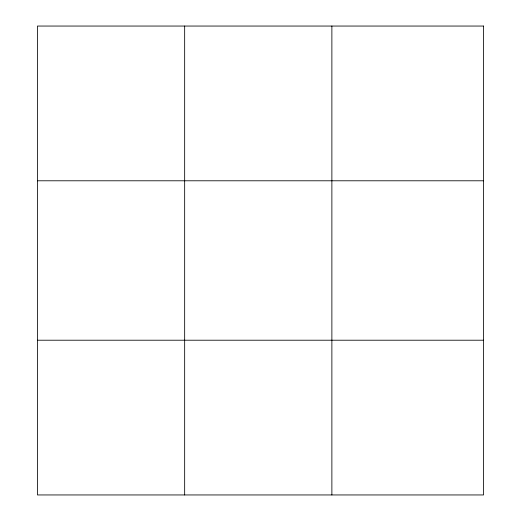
<?xml version="1.0" encoding="UTF-8"?>
<svg xmlns="http://www.w3.org/2000/svg" width="521" height="521" viewBox="0 0 521 521"><rect width="100%" height="100%" fill="white"/><g stroke="black" fill="none" stroke-linecap="round" stroke-linejoin="round"><path stroke-width="0.78" d="M184.662 494.95L184.662 26.05M331.877 494.95L331.877 26.05M37.453 180.787L483.547 180.787M37.453 340.213L483.547 340.213M483.547 26.05L483.547 494.95L37.453 494.95L37.453 26.05L483.547 26.05"/></g></svg>
